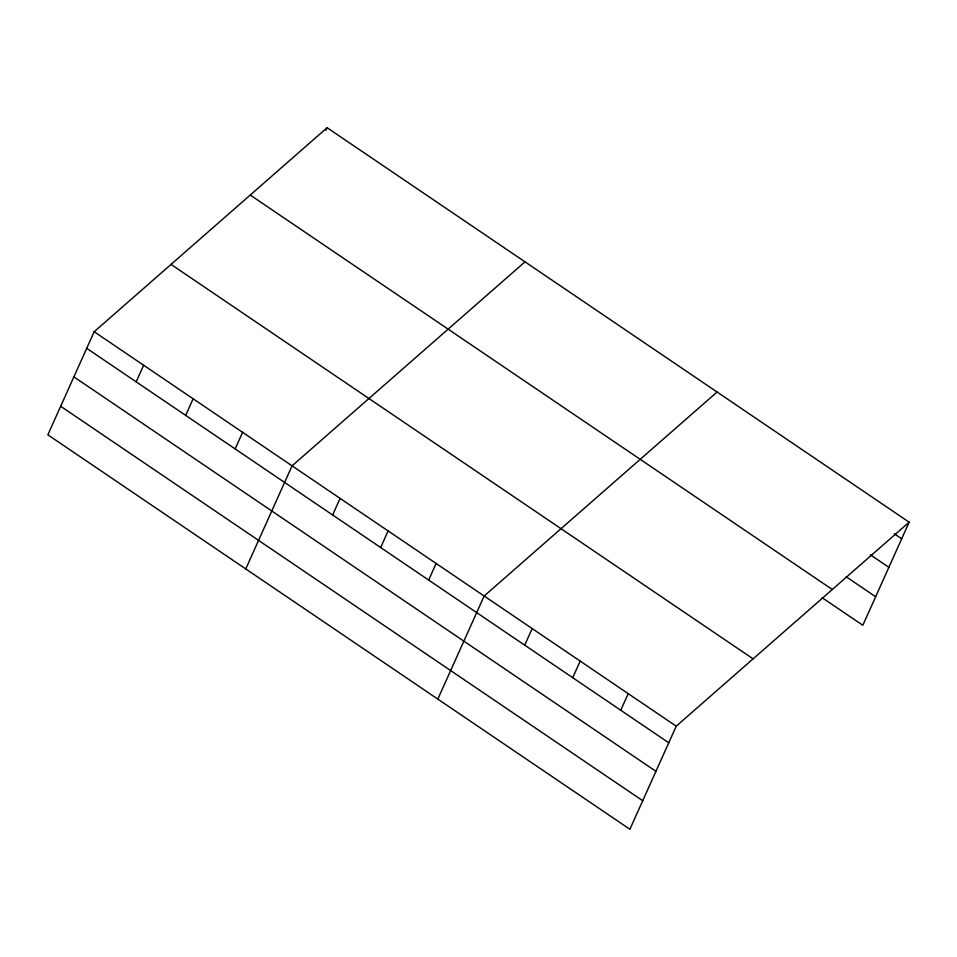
<?xml version="1.0" encoding="UTF-8"?>
<svg xmlns="http://www.w3.org/2000/svg" width="957" height="957" viewBox="0 0 957 957"><rect width="100%" height="100%" fill="white"/><g stroke="black" fill="none" stroke-linecap="round" stroke-linejoin="round"><path stroke-width="1.44" d="M94.181 331.72L47.85 434.813L629.897 829.276L676.228 726.184L909.15 522.187L327.103 127.724L94.181 331.72L676.228 726.184M136.193 381.855L143.658 365.251M185.67 415.386L193.135 398.782M325.954 130.284L327.103 127.724M235.147 448.917L242.6 432.313M245.746 568.925L292.076 465.832L524.998 261.847M332.629 514.986L340.094 498.382M380.659 547.524L388.111 530.92M428.676 580.074L436.129 563.47M437.827 699.1L484.158 596.008L717.08 392.011M524.711 645.15L532.176 628.546M572.729 677.7L580.193 661.096M620.746 710.238L628.211 693.634M909.15 522.187L862.819 625.28L822.183 597.742M894.305 533.779L901.685 538.791M870.392 554.821L888.862 567.334M846.096 576.712L875.643 596.737M250.244 195.049L832.291 589.5M171.04 264.407L753.099 658.859M86.716 348.324L668.764 742.788M73.892 376.867L655.94 771.33M60.674 406.27L642.721 800.734"/></g></svg>
